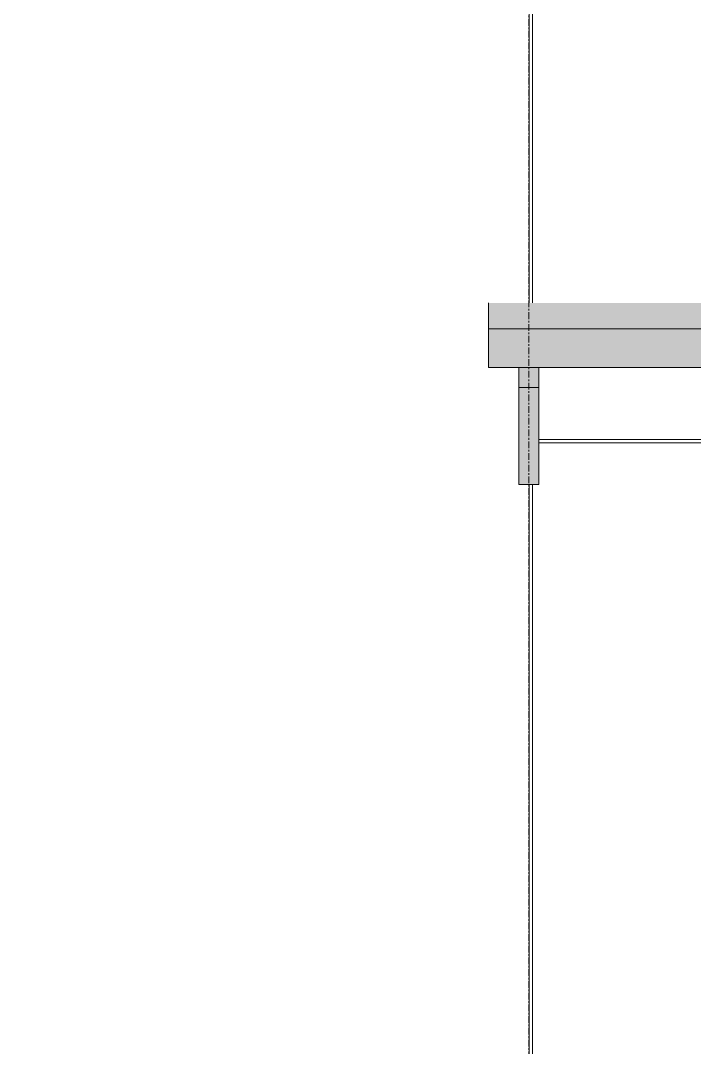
# Model space of a CAD drawing. Header units: inches. Extents: x 20426 to 92531, y -195 to 750.
# Drawn here: x 24701.8 to 24752.1, y 99.8 to 176.4 of the extents above; entities that cross this region are included whole.
import ezdxf

# ---------------------------------------------------------------- set-up
doc = ezdxf.new("R2010")
doc.units = ezdxf.units.IN
doc.header["$MEASUREMENT"] = 0
doc.linetypes.add('Grid Line 1_2_', pattern=[0.875, 0.5, -0.125, 0.125, -0.125])
for name, color, linetype, lineweight in [('A-ROOF', 132, 'Continuous', 13), ('A-WALL-PATT', 111, 'Continuous', 13), ('S-BEAM', 12, 'Continuous', 9), ('S-GRID', 1, 'Continuous', 9)]:
    doc.layers.add(name, color=color, linetype=linetype, lineweight=lineweight)

# ---------------------------------------------------------------- blocks, each defined once
blk = doc.blocks.new('Dimension Lumber - 2x8-834906-Elevation - South')
at = {"layer": 'S-BEAM'}
for points in [[(22797.14, 149.023), (22797.14, 150.52), (22795.64, 150.52), (22795.64, 149.023), (22795.728, 149.023)], [(22797.14, 141.779), (22797.14, 149.023), (22795.64, 149.023), (22795.64, 141.779), (22795.728, 141.779)]]:
    blk.add_hatch(color=256, dxfattribs=at).paths.add_polyline_path(points, flags=0)
for p, q in [((22795.64, 150.52), (22795.64, 149.023)), ((22797.14, 149.023), (22797.14, 150.52)), ((22795.64, 149.023), (22795.64, 141.779)), ((22797.14, 149.023), (22795.64, 149.023)), ((22797.14, 141.779), (22797.14, 149.023)), ((22795.64, 141.779), (22797.14, 141.779))]:
    blk.add_line(p, q, dxfattribs=at)

msp = doc.modelspace()

# ---------------------------------------------------------------- hatches: boundary and pattern name
at = {"layer": 'A-ROOF', "lineweight": 5}
for points in [[(28221.714, 152.397), (28221.714, 155.35), (28216.089, 155.35), (28216.089, 156.503), (28215.714, 156.503), (28215.714, 155.897), (28215.516, 155.861), (28214.159, 155.816), (28211.912, 155.861), (28211.714, 155.897), (28211.714, 156.503), (27926.214, 156.503), (27926.214, 155.897), (27926.016, 155.861), (27924.659, 155.816), (27922.412, 155.861), (27922.214, 155.897), (27922.214, 156.503), (27636.714, 156.503), (27636.714, 155.897), (27636.516, 155.861), (27635.159, 155.816), (27632.912, 155.861), (27632.714, 155.897), (27632.714, 156.503), (27616.089, 156.503), (27616.089, 173.215), (24753.339, 173.215), (24753.339, 155.33), (24736.714, 155.33), (24736.714, 153.397), (25892.527, 153.397), (25892.527, 152.397), (26189.714, 152.397), (26189.714, 153.397), (27921.214, 153.397), (27921.214, 152.397), (28220.769, 152.397)], [(25317.898, 150.52), (25892.527, 150.52), (25892.527, 153.397), (24736.714, 153.397), (24736.714, 150.52), (25300.619, 150.52)]]:
    msp.add_hatch(color=256, dxfattribs=at).paths.add_polyline_path(points, flags=0)
at = {"layer": 'A-WALL-PATT', "lineweight": 9}
h = msp.add_hatch(dxfattribs=at)
h.set_pattern_fill('FP_7', color=256, style=0, pattern_type=2)
h.set_pattern_definition([(0, (24112.59, 0.25), (-193, 193), [48, -145]), (90, (24112.59, 0.25), (-193, 1e-14), [96.25, -96.75]), (180, (24160.59, 96.5), (-193, 193), [48, -145]), (90, (24160.59, 0.25), (-193, 1e-14), [96.25, -96.75]), (180, (24160.59, 96.75), (-193, 193), [48, -145]), (90, (24160.59, 96.75), (-193, 1e-14), [96.25, -96.75]), (0, (24112.59, 193), (-193, 193), [48, -145]), (90, (24112.59, 96.75), (-193, 1e-14), [96.25, -96.75]), (0, (24160.84, 48.25), (-193, 193), [48, -145]), (90, (24160.84, 0), (-193, 1e-14), [48.25, -144.75]), (90, (24208.84, 0), (-193, 1e-14), [48.25, -144.75]), (0, (24160.84, 144.75), (-193, 193), [48, -145]), (90, (24160.84, 48.5), (-193, 1e-14), [96.25, -96.75]), (180, (24208.84, 48.5), (-193, 193), [48, -145]), (90, (24208.84, 48.5), (-193, 1e-14), [96.25, -96.75]), (90, (24160.84, 145), (-193, 1e-14), [48, -145]), (180, (24208.84, 145), (-193, 193), [48, -145]), (90, (24208.84, 145), (-193, 1e-14), [48, -145]), (0, (24209.09, 0.25), (-193, 193), [48, -145]), (90, (24209.09, 0.25), (-193, 1e-14), [96.25, -96.75]), (180, (24257.09, 96.5), (-193, 193), [48, -145]), (90, (24257.09, 0.25), (-193, 1e-14), [96.25, -96.75]), (180, (24257.09, 96.75), (-193, 193), [48, -145]), (90, (24257.09, 96.75), (-193, 1e-14), [96.25, -96.75]), (180, (24257.09, 193), (-193, 193), [48, -145]), (90, (24209.09, 96.75), (-193, 1e-14), [96.25, -96.75]), (0, (24257.34, 48.25), (-193, 193), [48, -145]), (90, (24257.34, 0), (-193, 1e-14), [48.25, -144.75]), (90, (24305.34, 0), (-193, 1e-14), [48.25, -144.75]), (0, (24257.34, 144.75), (-193, 193), [48, -145]), (90, (24257.34, 48.5), (-193, 1e-14), [96.25, -96.75]), (180, (24305.34, 48.5), (-193, 193), [48, -145]), (90, (24305.34, 48.5), (-193, 1e-14), [96.25, -96.75]), (90, (24257.34, 145), (-193, 1e-14), [48, -145]), (180, (24305.34, 145), (-193, 193), [48, -145]), (90, (24305.34, 145), (-193, 1e-14), [48, -145])])
h.paths.add_polyline_path([(24753.339, 0), (24753.339, 150.52), (24740.464, 150.52), (24740.464, 141.779), (24738.964, 141.779), (24738.964, 150.52), (24736.714, 150.52), (24736.714, 155.33), (24753.339, 155.33), (24753.339, 241.25), (24002.839, 241.25), (24002.839, 145), (24402.089, 145), (24402.089, 0), (24713.133, 0)], flags=0)

# ---------------------------------------------------------------- linework, layer by layer
at = {"layer": 'A-ROOF'}
for p, q in [((24736.714, 150.52), (24736.714, 155.33)), ((24736.714, 153.397), (25892.527, 153.397)), ((25892.527, 150.52), (24736.714, 150.52))]:
    msp.add_line(p, q, dxfattribs=at)
at = {"layer": 'S-GRID', "linetype": 'Grid Line 1_2_'}
msp.add_line((24739.714, -132), (24739.714, 573.765), dxfattribs=at)

# ---------------------------------------------------------------- block references
at = {"layer": 'S-BEAM'}
msp.add_blockref('Dimension Lumber - 2x8-834906-Elevation - South', (1943.324, 0), dxfattribs=at)

doc.saveas('drawing.dxf')
